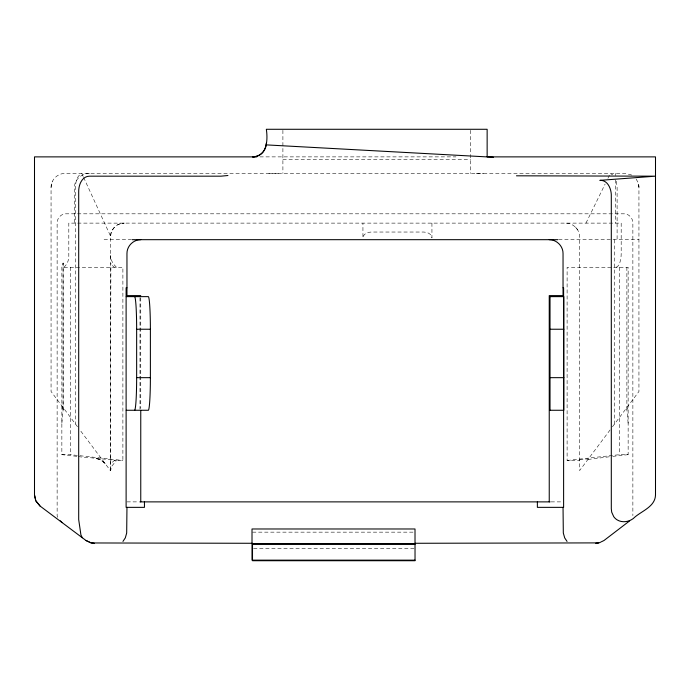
<?xml version="1.0" encoding="UTF-8"?>
<svg xmlns="http://www.w3.org/2000/svg" width="690" height="690" viewBox="0 0 690 690"><rect width="100%" height="100%" fill="white"/><g stroke="black" fill="none" stroke-linecap="round" stroke-linejoin="round"><path stroke-width="0.52" stroke-dasharray="3.45 2.59" d="M63.109 409.877L63.109 263.019L61.858 267.28L61.858 454.658L77.306 456.375M110.4 469.752L110.892 263.132M61.858 423.194L63.118 409.757L63.109 263.019M77.496 426.722L51.06 391.48L51.06 187.24C50.931 179.874 57.503 173.345 64.86 173.44L625.14 173.44L631.126 174.803L633.748 176.45M628.142 423.194L626.882 409.86L627.909 406.186M51.06 187.24L52.423 181.246M585.965 223.12L605.13 184.032M607.933 178.305L610.27 173.544L612.694 174.803M610.089 429.948L579.6 470.597L579.6 236.92C579.764 229.52 573.166 223.06 565.8 223.12M612.435 426.808L638.94 391.48L638.94 187.24L638.164 182.678L635.93 178.632M114.445 227.157L111.452 231.633L110.4 236.92C110.288 229.529 116.834 222.991 124.2 223.12L120.629 223.586L117.3 224.966M63.937 267.28C67.016 264.589 68.767 260.579 68.81 256.507L68.81 223.12L621.19 223.12L621.19 253.48A13.809 5.399 -90 0 1 615.782 267.254M112.375 462.248L114.359 460.48L122.889 460.48L122.889 267.28L61.858 267.28M587.949 459.471L611.668 456.487M89.484 173.44C81.955 173.328 74.391 179.391 74.494 187.24L74.494 223.12M567.111 460.48L619.611 454.658L628.142 454.658L628.142 267.28L567.111 267.28L567.111 460.48L575.641 460.48A13.731 0.449 -5.7 0 1 579.6 460.394M579.6 459.807L588.423 458.833M612.694 456.375L628.142 454.658M268.876 173.544L279.036 173.44M259.897 156.88L455.961 156.88M282.9 159.614L470.58 159.614M104.078 239.68L131.324 239.68M558.676 239.68L638.94 239.68M61.858 454.658L70.389 454.658L122.889 460.48M126.96 501.88L138.914 501.88M551.086 501.88L562.143 501.88M252.506 532.154L413.966 532.154M253.584 548.576L413.966 548.576M476.195 173.44L483.664 173.544M78.332 456.487C87.345 458.548 99.394 455.866 105.725 464.37M112.384 265.521L114.359 267.28M116.438 267.28L112.884 263.442L110.711 258.284L111.038 259.397M105.251 463.723L100.947 459.928L95.487 458.151L116.438 460.48L111.909 466.035L110.512 470.744L79.911 429.948M575.555 227.157L577.754 230.02M62.091 406.186L63.118 409.757M83.188 176.459L81.851 173.544C76.633 175.639 75.667 182.272 75.469 187.24L75.469 424.022M83.637 177.434L110.4 235.816L110.4 470.597M57.831 517.319L57.132 515.646L57.132 224.423C56.442 218.592 61.022 213.158 67.068 213.814L622.932 213.814C628.97 213.158 633.575 218.601 632.868 224.423L632.868 515.646M616.325 181.246L617.102 187.24L617.102 239.68M638.595 184.17L638.914 186.464M110.4 255.257L110.779 258.552M638.854 185.696L638.94 187.24M626.882 267.28L626.882 409.86M619.611 267.28L619.611 454.658M615.506 173.44L615.506 175.553M615.506 179.78L615.506 223.12M614.531 239.68L614.531 424.022M470.58 130.324L470.58 173.44M431.94 223.12L431.94 237.895A8.28 5.856 0 0 0 423.66 232.038L371.22 232.038A8.28 5.856 0 0 0 362.94 237.895L362.94 223.12M282.9 130.324L282.9 173.44M140.76 297.752L140.76 408.411M139.992 297.701L139.992 409.196M70.389 267.28L70.389 454.658"/><path stroke-width="1.03" d="M550.025 296.631L550.025 410.265M549.965 296.631L563.808 296.631L563.825 377.663L563.808 410.265L549.965 410.265M266.34 143.08A13.8 13.8 0 0 1 252.54 156.88C267.185 156.621 267.962 140.113 266.34 129.28L487.14 129.28L487.14 156.88L655.5 156.88L655.5 494.98C655.172 507.271 640.544 511.221 633.239 518.57C628.702 521.959 622.233 522.925 617.24 519.941A12.213 12.015 90 0 1 613.729 516.655L611.702 512.178L611.306 508.789L611.306 196.167C611.564 189.422 607.994 179.849 599.869 180.357L655.5 176.174L516.456 175.812M122.958 541.426L125.304 537.881L126.684 533.051L126.96 507.357M629.685 520.846L603.983 540.52L601.335 541.805M599.274 542.806L600.645 542.142M227.941 175.51L221.007 176.174L89.459 176.174C81.722 176.295 78.522 185.334 78.695 191.872L78.695 519.596L80.92 534.905L82.326 537.752M414.966 543.28L598.627 542.892M595.703 543.28L598.635 542.944M140.76 239.68C133.377 239.594 126.874 246.097 126.96 253.48L126.96 295.605L140.76 295.605M256.844 156.88L34.5 156.88L34.5 494.98L35.768 500.75L40.02 506.02L86.017 540.52L91.365 542.961L252.428 543.28M132.204 239.68L557.796 239.68M126.96 287.808L126.115 287.808L126.115 507.357L144.452 507.357L144.452 501.88M563.04 287.808L563.609 287.808L563.609 507.357L537.372 507.357L537.372 501.88M126.253 296.631L148.29 296.631A32.602 2.096 -90 0 1 150.386 329.234L150.386 377.663A32.602 2.096 -90 0 1 148.29 410.265L126.253 410.265M134.55 296.631A32.602 2.096 -90 0 1 136.646 329.234L150.386 329.234M550.042 329.234L563.825 329.234M134.55 410.265A32.602 2.096 -90 0 0 136.646 377.663L150.386 377.663M550.042 377.663L563.825 377.663M139.88 501.88L550.12 501.88M252.014 543.625L415.009 543.625M415.035 544.307L252.506 544.307L252.506 560.72L415.035 560.72L415.009 528.98L252.014 528.98L252.014 560.151L415.009 560.151M266.219 144.883L493.41 157.251M549.24 239.68C556.623 239.594 563.126 246.097 563.04 253.48L563.04 295.605L549.24 295.605L549.24 501.88M91.373 542.892L94.297 543.28M86.017 540.52L88.665 541.805M89.355 542.142L90.726 542.806M60.315 520.846L62.16 522.623M40.02 506.02L35.794 500.802L34.5 494.98M567.042 541.426L564.696 537.881L563.316 533.051L563.04 507.357M140.76 410.516L140.76 501.88M136.646 329.234L136.646 377.663"/></g></svg>
